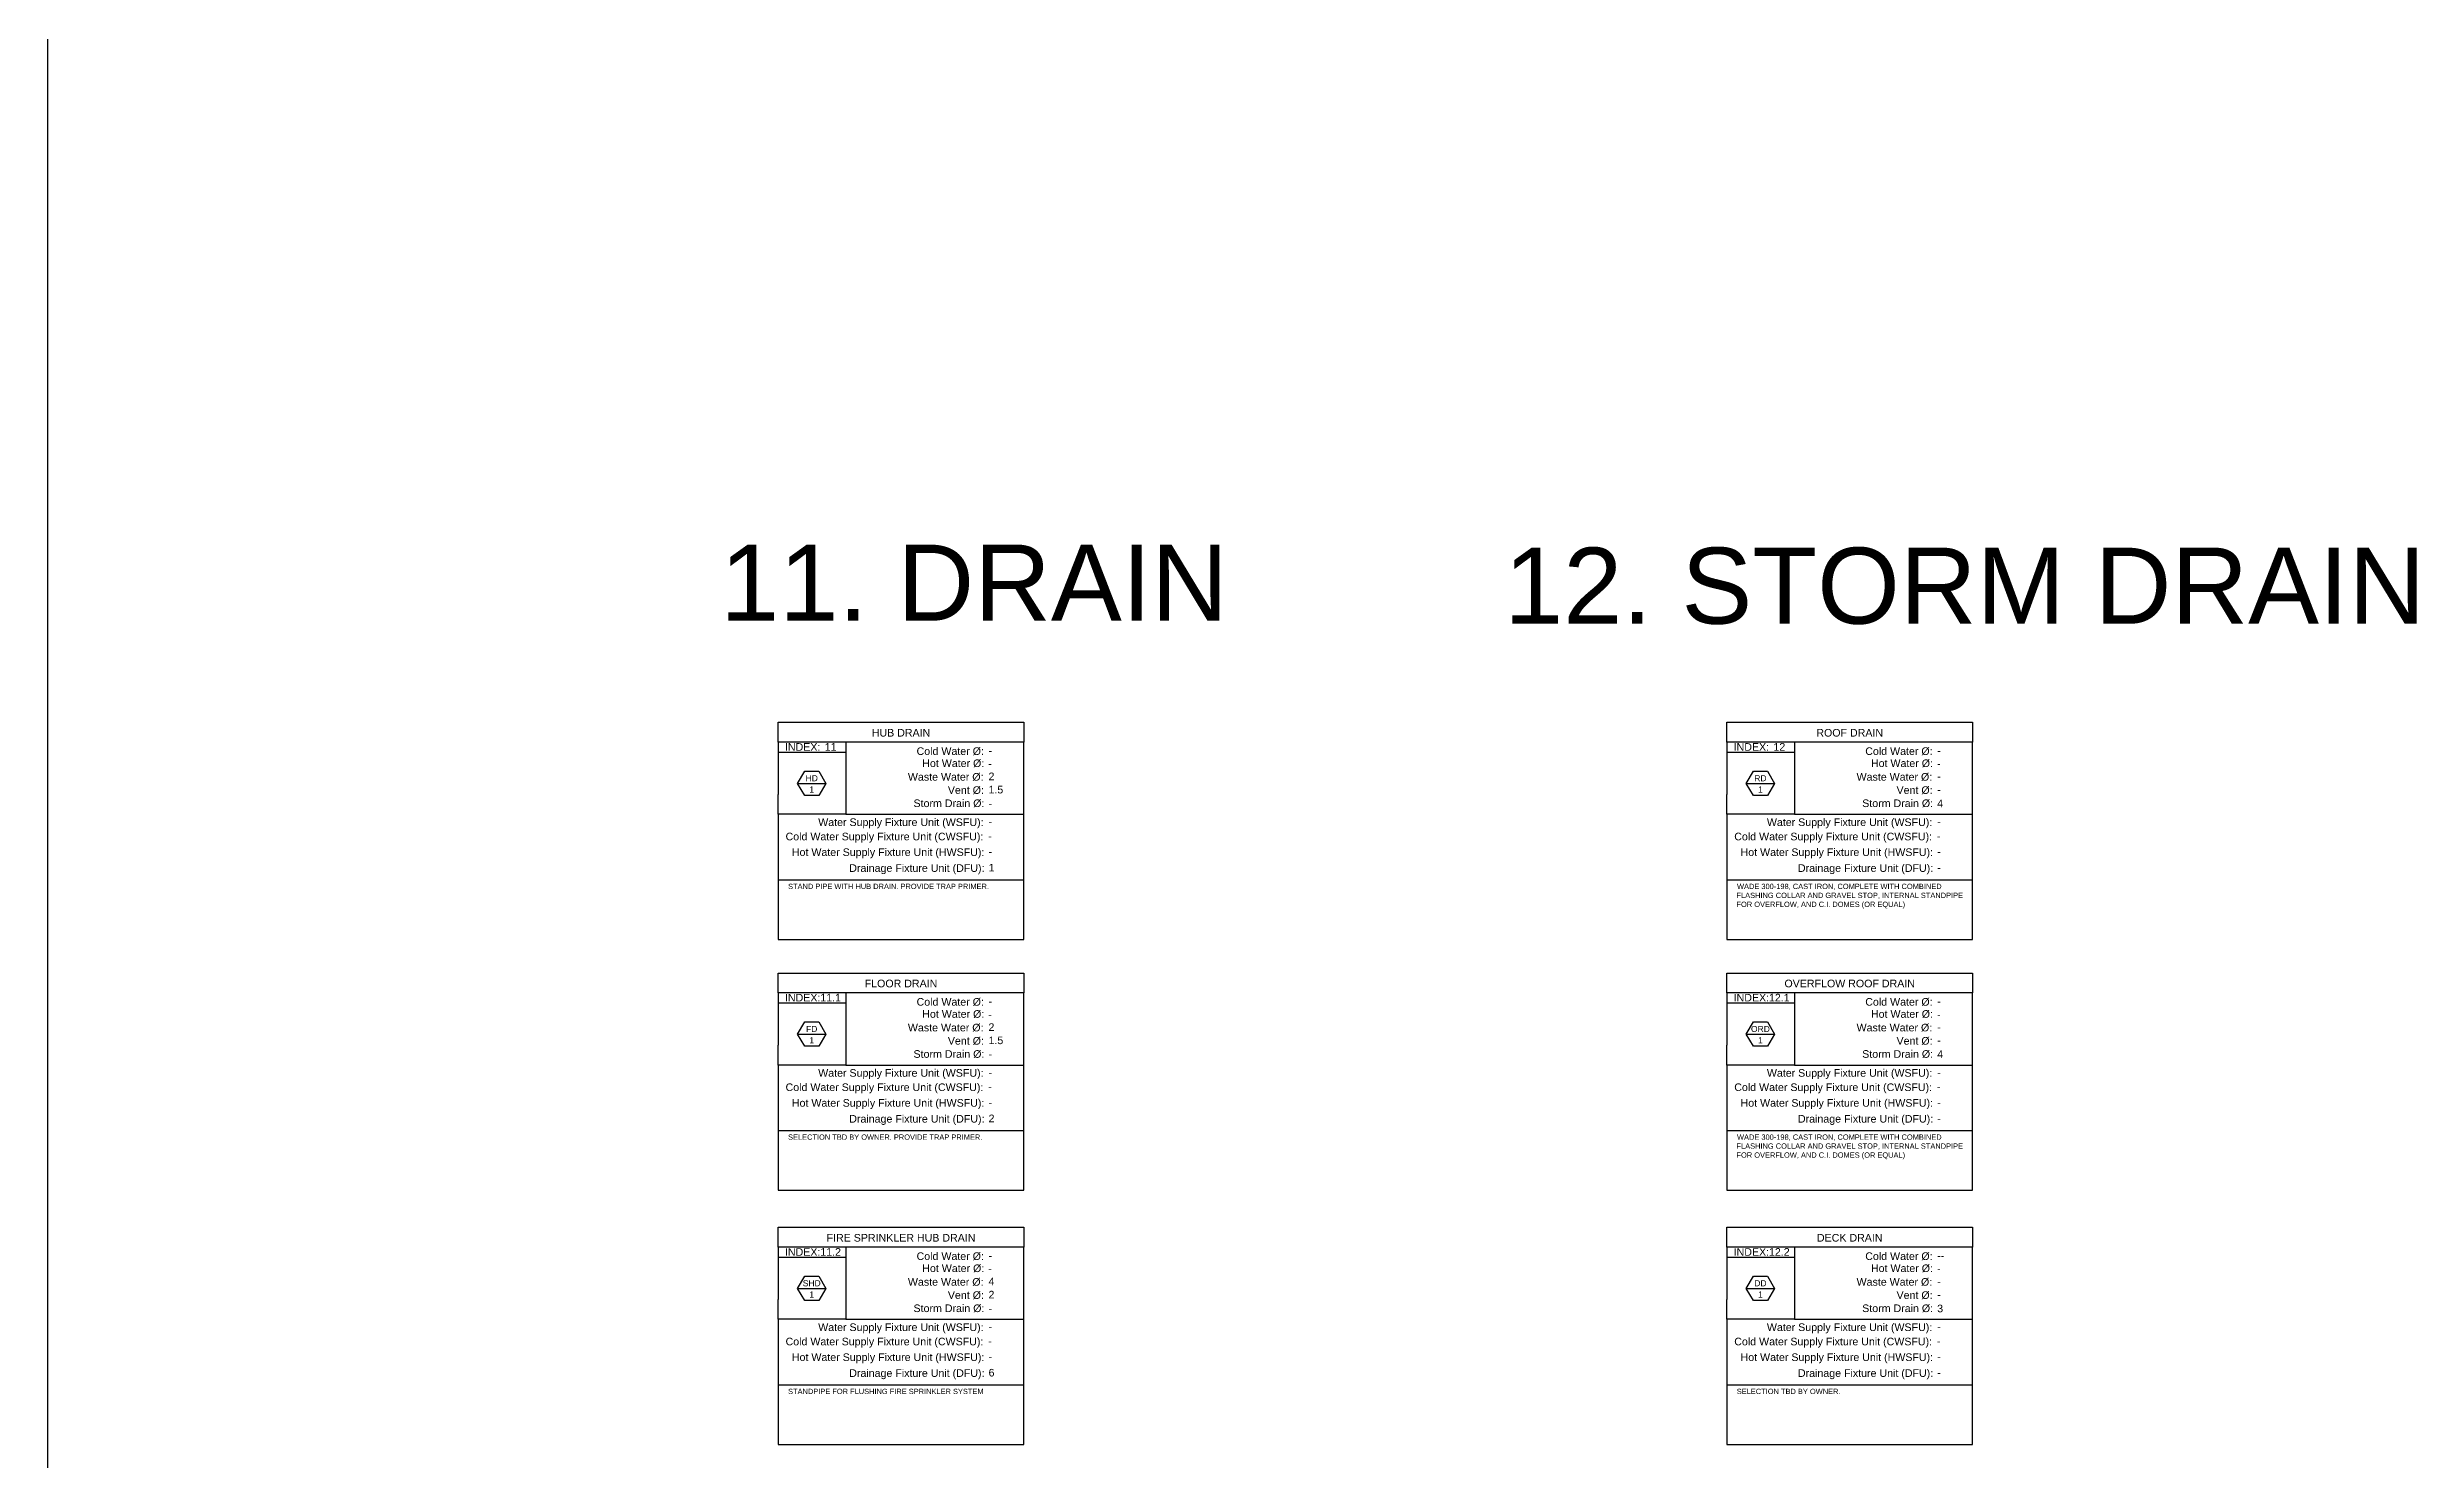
# Model space of a CAD drawing. Header units: inches. Extents: x -402 to -9, y -37 to 148.
# Drawn here: x -401.95 to -370.81, y -20.44 to -1.88 of the extents above; entities that cross this region are included whole.
import ezdxf
from ezdxf.enums import TextEntityAlignment as Align

# ---------------------------------------------------------------- set-up
doc = ezdxf.new("R2010")
doc.units = ezdxf.units.IN
doc.header["$MEASUREMENT"] = 0
doc.layers.add('FIXTURE_DETAILS_[GV_P]', color=7, linetype='Continuous')
doc.layers.add('GEC_BORDER', color=255, linetype='Continuous')
doc.styles.add('ARC-TEXT', font='arial.ttf', dxfattribs={"width": 1.00018, "height": 4.5})
doc.styles.get("Standard").update_dxf_attribs({"font": 'arial.ttf'})

# ---------------------------------------------------------------- blocks, each defined once
blk = doc.blocks.new('FixtureDetails')
for p, q in [((0, -0.259), (0, 0)), ((0, 0), (3.227, 0)), ((0.888, -0.259), (0, -0.259)), ((0, -0.259), (0, -0.95)), ((3.227, -0.259), (0.888, -0.259)), ((0.888, -0.259), (0.888, -1.209)), ((3.227, 0), (3.227, -0.259)), ((3.227, -2.853), (3.227, -0.259)), ((0.888, -0.397), (0, -0.397)), ((0, -1.209), (0, -0.95)), ((0, -1.209), (0, -2.853)), ((0.888, -1.209), (0, -1.209)), ((0.888, -1.209), (3.227, -1.209)), ((0, -2.071), (3.227, -2.071)), ((0, -2.853), (3.227, -2.853))]:
    blk.add_line(p, q)
at = {"layer": 'GEC_BORDER'}
blk.add_lwpolyline([(0.254, -0.803), (0.347, -0.642), (0.532, -0.642), (0.625, -0.803), (0.532, -0.963), (0.347, -0.963), (0.254, -0.803), (0.625, -0.803)], dxfattribs=at)
at = {"char_height": 0.1, "style": 'ARC-TEXT'}
for s, width, gutter_width, insert, attachment_point in [('{\\fArial|b0|i0|c163|p34;INDEX:}', 0.49441, 22.5, (0.321, -0.324), 5), ('{\\fArial|b0|i0|c163|p34;\\C3;Cold Water \\fArial|b0|i0|c0|p34;%%C\\fArial|b0|i0|c163|p34;:}', 0.89825, 22.5, (1.818, -0.329), 1), ('{\\fArial|b0|i0|c163|p34;\\C2;Hot Water \\fArial|b0|i0|c0|p34;%%C\\fArial|b0|i0|c163|p34;:}', 0.89825, 22.5, (1.893, -0.488), 1), ('{\\fArial|b0|i0|c163|p34;\\C6;Waste Water \\fArial|b0|i0|c0|p34;%%C\\fArial|b0|i0|c163|p34;:}', 1.08121, 22.5, (1.704, -0.667), 1), ('{\\fArial|b0|i0|c163|p34;\\C5;Vent \\fArial|b0|i0|c0|p34;%%C\\fArial|b0|i0|c163|p34;:}', 0.56644, 22.5, (2.229, -0.841), 1), ('{\\fArial|b0|i0|c163|p34;\\C4;Storm Drain \\fArial|b0|i0|c0|p34;%%C\\fArial|b0|i0|c163|p34;:}', 1.34828, 22.5, (1.778, -1.014), 1), ('{\\fArial|b0|i0|c163|p34;\\C3;Cold Water Supply Fixture Unit (CWSFU):}', 2.9323, 22.435, (0.096, -1.451), 1), ('{\\fArial|b0|i0|c163|p34;Water Supply Fixture Unit (WSFU):}', 2.25258, 22.435, (0.525, -1.263), 1), ('{\\fArial|b0|i0|c163|p34;\\C2;Hot Water Supply Fixture Unit (HWSFU):}', 2.9323, 22.435, (0.179, -1.657), 1), ('{\\fArial|b0|i0|c163|p34;\\C6;Drainage Fixture Unit (DFU):}', 1.82035, 22.435, (0.933, -1.866), 1)]:
    blk.add_mtext_dynamic_manual_height_columns(s, width=width, gutter_width=gutter_width, heights=[0.112], dxfattribs=dict(at, insert=insert, attachment_point=attachment_point))
at = {"style": 'ARC-TEXT', "width": 1.00018}
for tag, height, p in [('INDEX', 0.1, (0.688, -0.323)), ('FIXTURE_NAME', 0.1, (1.613, -0.138)), ('NUMBER', 0.08, (0.44, -0.883)), ('TAG', 0.08, (0.44, -0.735))]:
    blk.add_attdef(tag, text='', height=height, dxfattribs=at).set_placement(p, align=Align.MIDDLE_CENTER)
at = {"style": 'ARC-TEXT'}
for tag, p, height, width in [('CW_DIA', (2.763, -0.423), 0.1, 1.00018), ('HW_DIA', (2.761, -0.594), 0.1, 1.00018), ('WASTE_DIA', (2.763, -0.761), 0.1, 1.00018), ('VENT_DIA', (2.763, -0.935), 0.1, 1.00018), ('STORM_DIA', (2.763, -1.117), 0.1, 1.00018), ('WSFU', (2.764, -1.357), 0.1, 1.00018), ('CWSFU', (2.76, -1.546), 0.1, 1.00018), ('HWSFU', (2.764, -1.751), 0.1, 1.00018), ('DFU', (2.764, -1.961), 0.1, 1.00018), ('DESCRIPTION_001', (0.126, -2.192), 0.07, 1.0002)]:
    blk.add_attdef(tag, p, '', height=height, dxfattribs=dict(at, width=width))
blk = doc.blocks.new('*U12')
blk.add_line((0, -9.774), (0, -64.553))

msp = doc.modelspace()

# ---------------------------------------------------------------- block references
msp.add_blockref('*U12', (-401.94825, 32.84966))
at = {"layer": 'FIXTURE_DETAILS_[GV_P]'}
ref = msp.add_blockref('FixtureDetails', (-392.3413, -10.74757), dxfattribs=at)
ref.add_attrib('INDEX', '11', dxfattribs={"layer": '0', "height": 0.1, "style": 'ARC-TEXT', "width": 1.00018}).set_placement((-391.65288, -11.07078), align=Align.MIDDLE_CENTER)
ref.add_attrib('FIXTURE_NAME', 'HUB DRAIN', dxfattribs={"layer": '0', "height": 0.1, "style": 'ARC-TEXT', "width": 1.00018}).set_placement((-390.72792, -10.88511), align=Align.MIDDLE_CENTER)
ref.add_attrib('TAG', 'HD', dxfattribs={"layer": '0', "height": 0.08, "style": 'ARC-TEXT', "width": 1.00018}).set_placement((-391.90168, -11.48263), align=Align.MIDDLE_CENTER)
ref.add_attrib('NUMBER', '1', dxfattribs={"layer": '0', "height": 0.08, "style": 'ARC-TEXT', "width": 1.00018}).set_placement((-391.90168, -11.63065), align=Align.MIDDLE_CENTER)
ref.add_attrib('CW_DIA', '-', (-389.57793, -11.17012), dxfattribs={"layer": '0', "height": 0.1, "style": 'ARC-TEXT', "width": 1.00018})
ref.add_attrib('HW_DIA', '-', (-389.57999, -11.34182), dxfattribs={"layer": '0', "height": 0.1, "style": 'ARC-TEXT', "width": 1.00018})
ref.add_attrib('WASTE_DIA', '2', (-389.57793, -11.50847), dxfattribs={"layer": '0', "height": 0.1, "style": 'ARC-TEXT', "width": 1.00018})
ref.add_attrib('VENT_DIA', '1.5', (-389.57793, -11.68226), dxfattribs={"layer": '0', "height": 0.1, "style": 'ARC-TEXT', "width": 1.00018})
ref.add_attrib('STORM_DIA', '-', (-389.57793, -11.86412), dxfattribs={"layer": '0', "height": 0.1, "style": 'ARC-TEXT', "width": 1.00018})
ref.add_attrib('WSFU', '-', (-389.57695, -12.10464), dxfattribs={"layer": '0', "height": 0.1, "style": 'ARC-TEXT', "width": 1.00018})
ref.add_attrib('CWSFU', '-', (-389.58175, -12.29329), dxfattribs={"layer": '0', "height": 0.1, "style": 'ARC-TEXT', "width": 1.00018})
ref.add_attrib('HWSFU', '-', (-389.57695, -12.49861), dxfattribs={"layer": '0', "height": 0.1, "style": 'ARC-TEXT', "width": 1.00018})
ref.add_attrib('DFU', '1', (-389.57695, -12.70828), dxfattribs={"layer": '0', "height": 0.1, "style": 'ARC-TEXT', "width": 1.00018})
ref.add_attrib('DESCRIPTION_001', 'STAND PIPE WITH HUB DRAIN. PROVIDE TRAP PRIMER.', (-392.21247, -12.93931), dxfattribs={"layer": '0', "height": 0.07, "style": 'ARC-TEXT'})
ref = msp.add_blockref('FixtureDetails', (-379.87153, -10.74757), dxfattribs=at)
ref.add_attrib('INDEX', '12', dxfattribs={"layer": '0', "height": 0.1, "style": 'ARC-TEXT', "width": 1.00018}).set_placement((-379.18311, -11.07078), align=Align.MIDDLE_CENTER)
ref.add_attrib('FIXTURE_NAME', 'ROOF DRAIN', dxfattribs={"layer": '0', "height": 0.1, "style": 'ARC-TEXT', "width": 1.00018}).set_placement((-378.25815, -10.88511), align=Align.MIDDLE_CENTER)
ref.add_attrib('TAG', 'RD', dxfattribs={"layer": '0', "height": 0.08, "style": 'ARC-TEXT', "width": 1.00018}).set_placement((-379.43191, -11.48263), align=Align.MIDDLE_CENTER)
ref.add_attrib('NUMBER', '1', dxfattribs={"layer": '0', "height": 0.08, "style": 'ARC-TEXT', "width": 1.00018}).set_placement((-379.43191, -11.63065), align=Align.MIDDLE_CENTER)
ref.add_attrib('CW_DIA', '-', (-377.10816, -11.17012), dxfattribs={"layer": '0', "height": 0.1, "style": 'ARC-TEXT', "width": 1.00018})
ref.add_attrib('HW_DIA', '-', (-377.11022, -11.34182), dxfattribs={"layer": '0', "height": 0.1, "style": 'ARC-TEXT', "width": 1.00018})
ref.add_attrib('WASTE_DIA', '-', (-377.10816, -11.50847), dxfattribs={"layer": '0', "height": 0.1, "style": 'ARC-TEXT', "width": 1.00018})
ref.add_attrib('VENT_DIA', '-', (-377.10816, -11.68226), dxfattribs={"layer": '0', "height": 0.1, "style": 'ARC-TEXT', "width": 1.00018})
ref.add_attrib('STORM_DIA', '4', (-377.10816, -11.86412), dxfattribs={"layer": '0', "height": 0.1, "style": 'ARC-TEXT', "width": 1.00018})
ref.add_attrib('WSFU', '-', (-377.10718, -12.10464), dxfattribs={"layer": '0', "height": 0.1, "style": 'ARC-TEXT', "width": 1.00018})
ref.add_attrib('CWSFU', '-', (-377.11197, -12.29329), dxfattribs={"layer": '0', "height": 0.1, "style": 'ARC-TEXT', "width": 1.00018})
ref.add_attrib('HWSFU', '-', (-377.10718, -12.49861), dxfattribs={"layer": '0', "height": 0.1, "style": 'ARC-TEXT', "width": 1.00018})
ref.add_attrib('DFU', '-', (-377.10718, -12.70828), dxfattribs={"layer": '0', "height": 0.1, "style": 'ARC-TEXT', "width": 1.00018})
ref.add_attrib('DESCRIPTION_001', 'WADE 300-198, CAST IRON, COMPLETE WITH COMBINED', (-379.7395, -12.93931), dxfattribs={"layer": '0', "height": 0.07, "style": 'ARC-TEXT'})
ref.add_attrib('DESCRIPTION_002', 'FLASHING COLLAR AND GRAVEL STOP, INTERNAL STANDPIPE', (-379.74633, -13.05722), dxfattribs={"layer": '0', "height": 0.07, "style": 'ARC-TEXT'})
ref.add_attrib('DESCRIPTION_003', 'FOR OVERFLOW, AND C.I. DOMES (OR EQUAL)', (-379.74633, -13.17513), dxfattribs={"layer": '0', "height": 0.07, "style": 'ARC-TEXT'})
ref = msp.add_blockref('FixtureDetails', (-392.3413, -14.04311), dxfattribs=at)
ref.add_attrib('INDEX', '11.1', dxfattribs={"layer": '0', "height": 0.1, "style": 'ARC-TEXT', "width": 1.00018}).set_placement((-391.65288, -14.36632), align=Align.MIDDLE_CENTER)
ref.add_attrib('FIXTURE_NAME', 'FLOOR DRAIN', dxfattribs={"layer": '0', "height": 0.1, "style": 'ARC-TEXT', "width": 1.00018}).set_placement((-390.72792, -14.18065), align=Align.MIDDLE_CENTER)
ref.add_attrib('TAG', 'FD', dxfattribs={"layer": '0', "height": 0.08, "style": 'ARC-TEXT', "width": 1.00018}).set_placement((-391.90168, -14.77817), align=Align.MIDDLE_CENTER)
ref.add_attrib('NUMBER', '1', dxfattribs={"layer": '0', "height": 0.08, "style": 'ARC-TEXT', "width": 1.00018}).set_placement((-391.90168, -14.92619), align=Align.MIDDLE_CENTER)
ref.add_attrib('CW_DIA', '-', (-389.57793, -14.46566), dxfattribs={"layer": '0', "height": 0.1, "style": 'ARC-TEXT', "width": 1.00018})
ref.add_attrib('HW_DIA', '-', (-389.57999, -14.63736), dxfattribs={"layer": '0', "height": 0.1, "style": 'ARC-TEXT', "width": 1.00018})
ref.add_attrib('WASTE_DIA', '2', (-389.57793, -14.804), dxfattribs={"layer": '0', "height": 0.1, "style": 'ARC-TEXT', "width": 1.00018})
ref.add_attrib('VENT_DIA', '1.5', (-389.57793, -14.97779), dxfattribs={"layer": '0', "height": 0.1, "style": 'ARC-TEXT', "width": 1.00018})
ref.add_attrib('STORM_DIA', '-', (-389.57793, -15.15965), dxfattribs={"layer": '0', "height": 0.1, "style": 'ARC-TEXT', "width": 1.00018})
ref.add_attrib('WSFU', '-', (-389.57695, -15.40017), dxfattribs={"layer": '0', "height": 0.1, "style": 'ARC-TEXT', "width": 1.00018})
ref.add_attrib('CWSFU', '-', (-389.58175, -15.58882), dxfattribs={"layer": '0', "height": 0.1, "style": 'ARC-TEXT', "width": 1.00018})
ref.add_attrib('HWSFU', '-', (-389.57695, -15.79415), dxfattribs={"layer": '0', "height": 0.1, "style": 'ARC-TEXT', "width": 1.00018})
ref.add_attrib('DFU', '2', (-389.57695, -16.00381), dxfattribs={"layer": '0', "height": 0.1, "style": 'ARC-TEXT', "width": 1.00018})
ref.add_attrib('DESCRIPTION_001', 'SELECTION TBD BY OWNER. PROVIDE TRAP PRIMER.', (-392.21247, -16.23485), dxfattribs={"layer": '0', "height": 0.07, "style": 'ARC-TEXT'})
ref = msp.add_blockref('FixtureDetails', (-379.87153, -14.04311), dxfattribs=at)
ref.add_attrib('INDEX', '12.1', dxfattribs={"layer": '0', "height": 0.1, "style": 'ARC-TEXT', "width": 1.00018}).set_placement((-379.18311, -14.36632), align=Align.MIDDLE_CENTER)
ref.add_attrib('FIXTURE_NAME', 'OVERFLOW ROOF DRAIN', dxfattribs={"layer": '0', "height": 0.1, "style": 'ARC-TEXT', "width": 1.00018}).set_placement((-378.25815, -14.18065), align=Align.MIDDLE_CENTER)
ref.add_attrib('TAG', 'ORD', dxfattribs={"layer": '0', "height": 0.08, "style": 'ARC-TEXT', "width": 1.00018}).set_placement((-379.43191, -14.77817), align=Align.MIDDLE_CENTER)
ref.add_attrib('NUMBER', '1', dxfattribs={"layer": '0', "height": 0.08, "style": 'ARC-TEXT', "width": 1.00018}).set_placement((-379.43191, -14.92619), align=Align.MIDDLE_CENTER)
ref.add_attrib('CW_DIA', '-', (-377.10816, -14.46566), dxfattribs={"layer": '0', "height": 0.1, "style": 'ARC-TEXT', "width": 1.00018})
ref.add_attrib('HW_DIA', '-', (-377.11022, -14.63736), dxfattribs={"layer": '0', "height": 0.1, "style": 'ARC-TEXT', "width": 1.00018})
ref.add_attrib('WASTE_DIA', '-', (-377.10816, -14.804), dxfattribs={"layer": '0', "height": 0.1, "style": 'ARC-TEXT', "width": 1.00018})
ref.add_attrib('VENT_DIA', '-', (-377.10816, -14.97779), dxfattribs={"layer": '0', "height": 0.1, "style": 'ARC-TEXT', "width": 1.00018})
ref.add_attrib('STORM_DIA', '4', (-377.10816, -15.15965), dxfattribs={"layer": '0', "height": 0.1, "style": 'ARC-TEXT', "width": 1.00018})
ref.add_attrib('WSFU', '-', (-377.10718, -15.40017), dxfattribs={"layer": '0', "height": 0.1, "style": 'ARC-TEXT', "width": 1.00018})
ref.add_attrib('CWSFU', '-', (-377.11197, -15.58882), dxfattribs={"layer": '0', "height": 0.1, "style": 'ARC-TEXT', "width": 1.00018})
ref.add_attrib('HWSFU', '-', (-377.10718, -15.79415), dxfattribs={"layer": '0', "height": 0.1, "style": 'ARC-TEXT', "width": 1.00018})
ref.add_attrib('DFU', '-', (-377.10718, -16.00381), dxfattribs={"layer": '0', "height": 0.1, "style": 'ARC-TEXT', "width": 1.00018})
ref.add_attrib('DESCRIPTION_001', 'WADE 300-198, CAST IRON, COMPLETE WITH COMBINED', (-379.7395, -16.23485), dxfattribs={"layer": '0', "height": 0.07, "style": 'ARC-TEXT'})
ref.add_attrib('DESCRIPTION_002', 'FLASHING COLLAR AND GRAVEL STOP, INTERNAL STANDPIPE', (-379.74633, -16.35276), dxfattribs={"layer": '0', "height": 0.07, "style": 'ARC-TEXT'})
ref.add_attrib('DESCRIPTION_003', 'FOR OVERFLOW, AND C.I. DOMES (OR EQUAL)', (-379.74633, -16.47066), dxfattribs={"layer": '0', "height": 0.07, "style": 'ARC-TEXT'})
ref = msp.add_blockref('FixtureDetails', (-392.3413, -17.38552), dxfattribs=at)
ref.add_attrib('INDEX', '11.2', dxfattribs={"layer": '0', "height": 0.1, "style": 'ARC-TEXT', "width": 1.00018}).set_placement((-391.65288, -17.70872), align=Align.MIDDLE_CENTER)
ref.add_attrib('FIXTURE_NAME', 'FIRE SPRINKLER HUB DRAIN', dxfattribs={"layer": '0', "height": 0.1, "style": 'ARC-TEXT', "width": 1.00018}).set_placement((-390.72792, -17.52305), align=Align.MIDDLE_CENTER)
ref.add_attrib('TAG', 'SHD', dxfattribs={"layer": '0', "height": 0.08, "style": 'ARC-TEXT', "width": 1.00018}).set_placement((-391.90168, -18.12058), align=Align.MIDDLE_CENTER)
ref.add_attrib('NUMBER', '1', dxfattribs={"layer": '0', "height": 0.08, "style": 'ARC-TEXT', "width": 1.00018}).set_placement((-391.90168, -18.26859), align=Align.MIDDLE_CENTER)
ref.add_attrib('CW_DIA', '-', (-389.57793, -17.80807), dxfattribs={"layer": '0', "height": 0.1, "style": 'ARC-TEXT', "width": 1.00018})
ref.add_attrib('HW_DIA', '-', (-389.57999, -17.97976), dxfattribs={"layer": '0', "height": 0.1, "style": 'ARC-TEXT', "width": 1.00018})
ref.add_attrib('WASTE_DIA', '4', (-389.57793, -18.14641), dxfattribs={"layer": '0', "height": 0.1, "style": 'ARC-TEXT', "width": 1.00018})
ref.add_attrib('VENT_DIA', '2', (-389.57793, -18.3202), dxfattribs={"layer": '0', "height": 0.1, "style": 'ARC-TEXT', "width": 1.00018})
ref.add_attrib('STORM_DIA', '-', (-389.57793, -18.50206), dxfattribs={"layer": '0', "height": 0.1, "style": 'ARC-TEXT', "width": 1.00018})
ref.add_attrib('WSFU', '-', (-389.57695, -18.74258), dxfattribs={"layer": '0', "height": 0.1, "style": 'ARC-TEXT', "width": 1.00018})
ref.add_attrib('CWSFU', '-', (-389.58175, -18.93123), dxfattribs={"layer": '0', "height": 0.1, "style": 'ARC-TEXT', "width": 1.00018})
ref.add_attrib('HWSFU', '-', (-389.57695, -19.13655), dxfattribs={"layer": '0', "height": 0.1, "style": 'ARC-TEXT', "width": 1.00018})
ref.add_attrib('DFU', '6', (-389.57695, -19.34622), dxfattribs={"layer": '0', "height": 0.1, "style": 'ARC-TEXT', "width": 1.00018})
ref.add_attrib('DESCRIPTION_001', 'STANDPIPE FOR FLUSHING FIRE SPRINKLER SYSTEM', (-392.21247, -19.57725), dxfattribs={"layer": '0', "height": 0.07, "style": 'ARC-TEXT'})
ref = msp.add_blockref('FixtureDetails', (-379.87153, -17.38552), dxfattribs=at)
ref.add_attrib('INDEX', '12.2', dxfattribs={"layer": '0', "height": 0.1, "style": 'ARC-TEXT', "width": 1.00018}).set_placement((-379.18311, -17.70872), align=Align.MIDDLE_CENTER)
ref.add_attrib('FIXTURE_NAME', 'DECK DRAIN', dxfattribs={"layer": '0', "height": 0.1, "style": 'ARC-TEXT', "width": 1.00018}).set_placement((-378.25815, -17.52305), align=Align.MIDDLE_CENTER)
ref.add_attrib('TAG', 'DD', dxfattribs={"layer": '0', "height": 0.08, "style": 'ARC-TEXT', "width": 1.00018}).set_placement((-379.43191, -18.12058), align=Align.MIDDLE_CENTER)
ref.add_attrib('NUMBER', '1', dxfattribs={"layer": '0', "height": 0.08, "style": 'ARC-TEXT', "width": 1.00018}).set_placement((-379.43191, -18.26859), align=Align.MIDDLE_CENTER)
ref.add_attrib('CW_DIA', '--', (-377.10816, -17.80807), dxfattribs={"layer": '0', "height": 0.1, "style": 'ARC-TEXT', "width": 1.00018})
ref.add_attrib('HW_DIA', '-', (-377.11022, -17.97976), dxfattribs={"layer": '0', "height": 0.1, "style": 'ARC-TEXT', "width": 1.00018})
ref.add_attrib('WASTE_DIA', '-', (-377.10816, -18.14641), dxfattribs={"layer": '0', "height": 0.1, "style": 'ARC-TEXT', "width": 1.00018})
ref.add_attrib('VENT_DIA', '-', (-377.10816, -18.3202), dxfattribs={"layer": '0', "height": 0.1, "style": 'ARC-TEXT', "width": 1.00018})
ref.add_attrib('STORM_DIA', '3', (-377.10816, -18.50206), dxfattribs={"layer": '0', "height": 0.1, "style": 'ARC-TEXT', "width": 1.00018})
ref.add_attrib('WSFU', '-', (-377.10718, -18.74258), dxfattribs={"layer": '0', "height": 0.1, "style": 'ARC-TEXT', "width": 1.00018})
ref.add_attrib('CWSFU', '-', (-377.11197, -18.93123), dxfattribs={"layer": '0', "height": 0.1, "style": 'ARC-TEXT', "width": 1.00018})
ref.add_attrib('HWSFU', '-', (-377.10718, -19.13655), dxfattribs={"layer": '0', "height": 0.1, "style": 'ARC-TEXT', "width": 1.00018})
ref.add_attrib('DFU', '-', (-377.10718, -19.34622), dxfattribs={"layer": '0', "height": 0.1, "style": 'ARC-TEXT', "width": 1.00018})
ref.add_attrib('DESCRIPTION_001', 'SELECTION TBD BY OWNER.', (-379.7427, -19.57725), dxfattribs={"layer": '0', "height": 0.07, "style": 'ARC-TEXT'})

# ---------------------------------------------------------------- texts
for s, p in [('11. DRAIN', (-393.10512, -9.41164)), ('12. STORM DRAIN', (-382.80034, -9.45172))]:
    msp.add_text(s, height=1, dxfattribs=at).set_placement(p)

doc.saveas('drawing.dxf')
